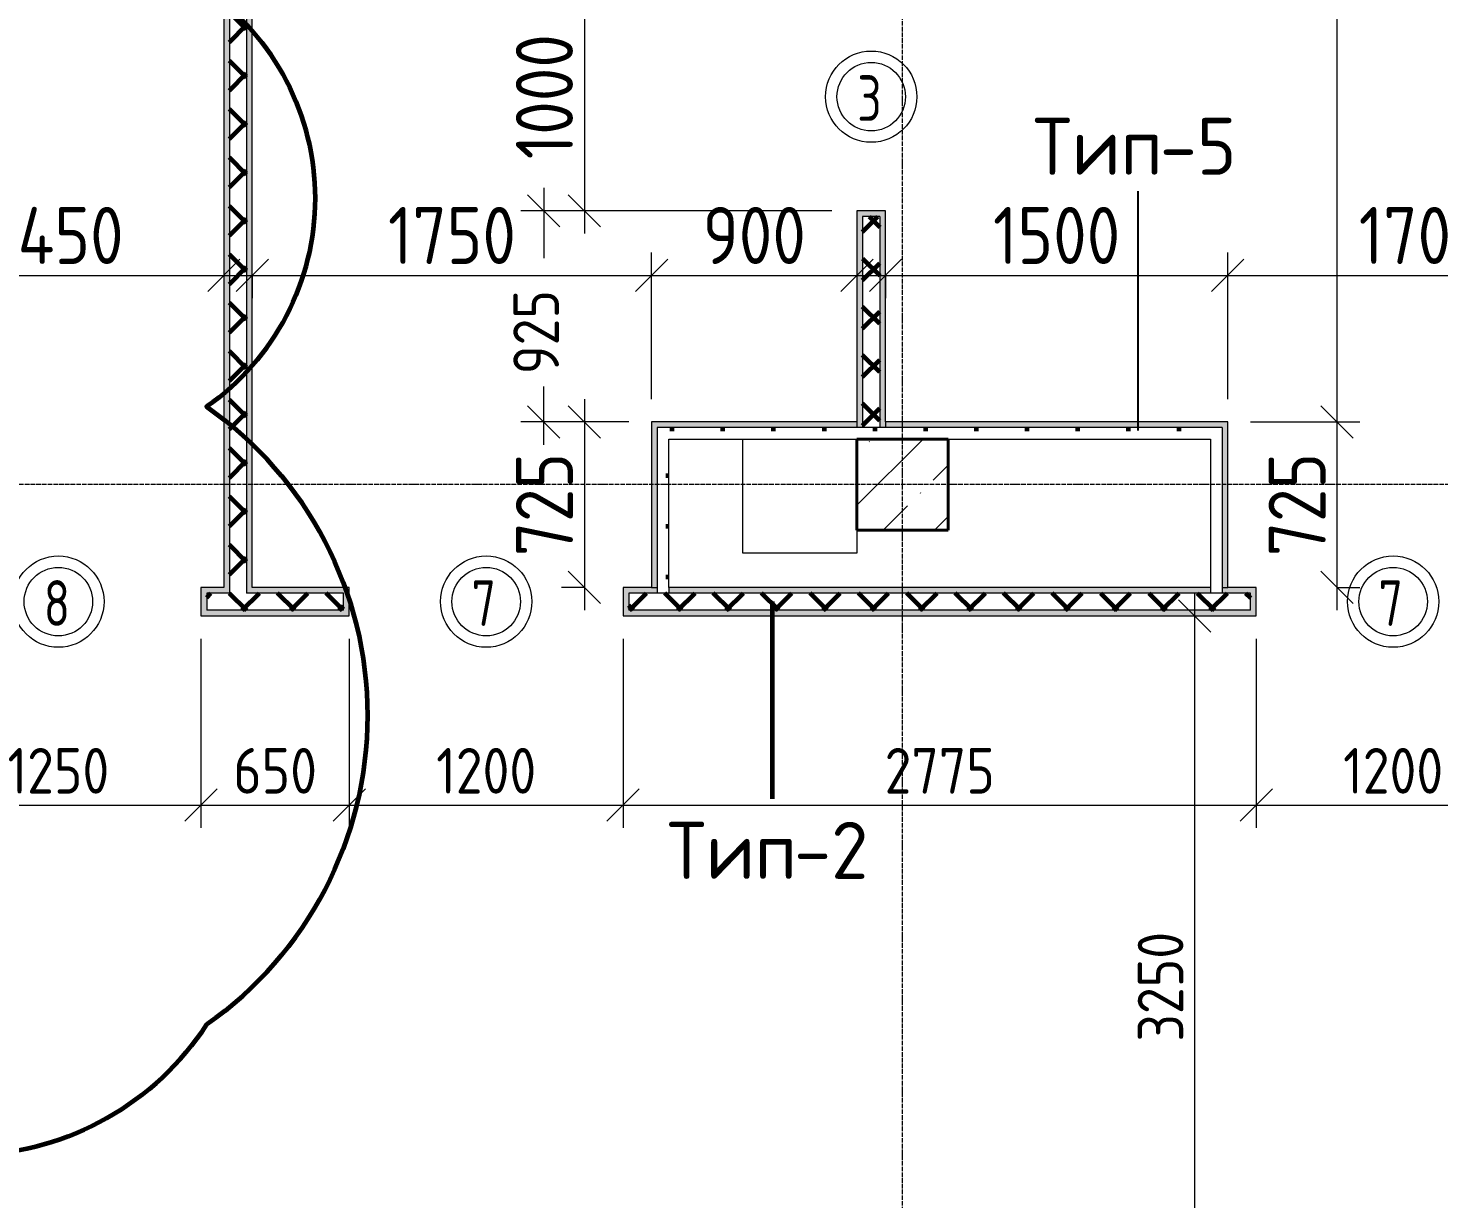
# Model space of a CAD drawing. Header units: millimetres. Extents: x -60946 to 138510, y -262288 to 24501.
# Drawn here: x 51777 to 57959, y -97673 to -92544 of the extents above; entities that cross this region are included whole.
import ezdxf

# ---------------------------------------------------------------- set-up
doc = ezdxf.new("R2010")
doc.units = ezdxf.units.MM
doc.linetypes.add('ADSK_Линия сетки', pattern=[25, 20, -2.5, 0, -2.5])
for name, color, linetype, lineweight in [('2)Тип-2', 3, 'Continuous', 60), ('2)Тип-3', 7, 'Continuous', 60), ('2)Тип-5', 1, 'Continuous', 60), ('Марки дверей', 7, 'Continuous', 20), ('Несущие колонны', 7, 'Continuous', 18), ('Оси', 7, 'Continuous', 9), ('Перекрытие', 7, 'Continuous', 18), ('Размеры', 7, 'Continuous', 9), ('Стены внутренние', 7, 'Continuous', 18), ('Стены штриховка', 7, 'Continuous', 9)]:
    doc.layers.add(name, color=color, linetype=linetype, lineweight=lineweight)
doc.styles.add('GOST Common_2', font='', dxfattribs={"width": 0.9, "height": 250})
doc.styles.add('GOST Common_3', font='', dxfattribs={"width": 0.9, "height": 200})
doc.styles.add('GOST Common_4', font='', dxfattribs={"height": 250})
doc.styles.add('GOST Common_B', font='', dxfattribs={"width": 0.8, "height": 200})
doc.styles.get('GOST Common_2').set_extended_font_data('GOST Common')
doc.styles.get('GOST Common_3').set_extended_font_data('GOST Common')
doc.styles.get('GOST Common_4').set_extended_font_data('GOST Common')
doc.styles.get('GOST Common_B').set_extended_font_data('GOST Common', bold=True)
doc.dimstyles.new('ADSK_Основной_2_0', dxfattribs={"dimscale": 304.8, "dimtxt": 201.142999, "dimasz": 0.463911, "dimexe": 0.328084, "dimexo": 0.328084, "dimgap": 0.164042, "dimtad": 1, "dimdec": 3, "dimrnd": 0.001, "dimdsep": 46, "dimtxsty": 'GOST Common_3', "dimblk1": 'OBLIQUE', "dimblk2": 'OBLIQUE', "dimsah": 1, "dimcen": 0.09, "dimdle": 0.328084, "dimazin": 2, "dimtfac": 1, "dimtdec": 4, "dimtix": 1, "dimtmove": 0, "dimatfit": 3, "dimfxl": 1, "dimtvp": 1, "dimtolj": 1, "dimtzin": 0, "dimlwd": 20, "dimlwe": 20, "dimarcsym": 2})
doc.dimstyles.new('ADSK_Основной_2_0_2', dxfattribs={"dimscale": 304.8, "dimtxt": 201.142999, "dimasz": 0.463911, "dimexe": 0.328084, "dimexo": 0.328084, "dimgap": 0.164042, "dimtad": 1, "dimdec": 3, "dimrnd": 0.001, "dimdsep": 46, "dimtxsty": 'GOST Common_3', "dimblk1": 'OBLIQUE', "dimblk2": 'OBLIQUE', "dimsah": 1, "dimcen": 0.09, "dimdle": 0.328084, "dimazin": 2, "dimtfac": 1, "dimtdec": 4, "dimtix": 1, "dimtmove": 0, "dimatfit": 3, "dimfxl": 1, "dimtvp": 1, "dimtolj": 1, "dimtzin": 0, "dimlwd": 20, "dimlwe": 20, "dimarcsym": 2})
doc.dimstyles.new('ADSK_Основной_2_0_3', dxfattribs={"dimscale": 304.8, "dimtxt": 201.142999, "dimasz": 0.463911, "dimexe": 0.328084, "dimexo": 0.328084, "dimgap": 0.164042, "dimtad": 1, "dimdec": 3, "dimrnd": 0.001, "dimdsep": 46, "dimtxsty": 'GOST Common_2', "dimblk1": 'OBLIQUE', "dimblk2": 'OBLIQUE', "dimsah": 1, "dimcen": 0.09, "dimdle": 0.328084, "dimazin": 2, "dimtfac": 1, "dimtdec": 4, "dimtix": 1, "dimtmove": 0, "dimatfit": 3, "dimfxl": 1, "dimtvp": 1, "dimtolj": 1, "dimtzin": 0, "dimlwd": 20, "dimlwe": 20, "dimarcsym": 2})
pattern_1 = [(45, (9.36, -97949.04), (-106.066, 106.066), []), (135, (9.36, -97949.04), (-106.066, -106.066), [])]
pattern_2 = [(0, (9.36, -97949.04), (111.125, 111.125), [55.562, -166.687]), (90, (37.14, -97976.82), (-111.125, 111.125), [55.562, -166.687])]

# ---------------------------------------------------------------- blocks, each defined once
blk = doc.blocks.new('ADSK_КолоннаЖБ_Прямоугольная - 400x400 мм-1807143-Кладочный план 2-го этаж')
at = {"layer": 'Несущие колонны', "lineweight": 40}
for p, q in [((-200, 200), (200, 200)), ((-200, -200), (-200, 200)), ((200, 200), (200, -200)), ((200, -200), (-200, -200))]:
    blk.add_line(p, q, dxfattribs=at)
blk = doc.blocks.new('_Oblique')
at = {"color": 0, "linetype": 'ByBlock', "lineweight": -2}
blk.add_line((-0.5, -0.5), (0.5, 0.5), dxfattribs=at)
blk = doc.blocks.new('*D4701')
at = {"layer": 'Defpoints', "color": 0, "transparency": 16777216}
for p in [(56789.9, -95119.1), (56889.9, -95119.1), (56484.4, -98369.1)]:
    blk.add_point(p, dxfattribs=at)
at = {"layer": 'Размеры', "color": 0, "lineweight": 20, "transparency": 16777216}
for p, q in [((56889.9, -98469.1), (56889.9, -95019.1)), ((56889.9, -95119.1), (56989.9, -95119.1)), ((56584.4, -98369.1), (56989.9, -98369.1))]:
    blk.add_line(p, q, dxfattribs=at)
at = {"layer": 'Размеры', "color": 0, "lineweight": 20, "transparency": 16777216, "xscale": 141.4, "yscale": 141.4, "zscale": 141.4}
for p, rotation in [((56889.9, -95119.1), 90), ((56889.9, -98369.1), 270)]:
    blk.add_blockref('_Oblique', p, dxfattribs=dict(at, rotation=rotation))
at = {"layer": 'Размеры', "color": 0, "lineweight": 9, "transparency": 16777216, "insert": (56739.9, -96744.1), "char_height": 200, "width": 605.475, "attachment_point": 5, "rotation": 90, "style": 'GOST Common_3'}
blk.add_mtext('\\A1;3250', dxfattribs=at)
blk = doc.blocks.new('*D4932')
at = {"layer": 'Defpoints', "color": 0, "transparency": 16777216}
for p in [(51284.4, -95119.1), (52534.4, -95119.1), (52534.4, -95947.8)]:
    blk.add_point(p, dxfattribs=at)
at = {"layer": 'Размеры', "color": 0, "lineweight": 20, "transparency": 16777216}
for p, q in [((51284.4, -95219.1), (51284.4, -96047.8)), ((52534.4, -95219.1), (52534.4, -96047.8)), ((51184.4, -95947.8), (52634.4, -95947.8))]:
    blk.add_line(p, q, dxfattribs=at)
at = {"layer": 'Размеры', "color": 0, "lineweight": 20, "transparency": 16777216, "xscale": 141.4, "yscale": 141.4, "zscale": 141.4, "rotation": 180}
blk.add_blockref('_Oblique', (51284.4, -95947.8), dxfattribs=at)
at = {"layer": 'Размеры', "color": 0, "lineweight": 20, "transparency": 16777216, "xscale": 141.4, "yscale": 141.4, "zscale": 141.4}
blk.add_blockref('_Oblique', (52534.4, -95947.8), dxfattribs=at)
at = {"layer": 'Размеры', "color": 0, "lineweight": 9, "transparency": 16777216, "insert": (51909.4, -95797.8), "char_height": 200, "width": 560.473, "attachment_point": 5, "style": 'GOST Common_3'}
blk.add_mtext('\\A1;1250', dxfattribs=at)
blk = doc.blocks.new('*D4933')
at = {"layer": 'Defpoints', "color": 0, "transparency": 16777216}
for p in [(52534.4, -95119.1), (53184.4, -95119.1), (53184.4, -95947.8)]:
    blk.add_point(p, dxfattribs=at)
at = {"layer": 'Размеры', "color": 0, "lineweight": 20, "transparency": 16777216}
for p, q in [((52534.4, -95219.1), (52534.4, -96047.8)), ((53184.4, -95219.1), (53184.4, -96047.8)), ((52434.4, -95947.8), (53284.4, -95947.8))]:
    blk.add_line(p, q, dxfattribs=at)
at = {"layer": 'Размеры', "color": 0, "lineweight": 20, "transparency": 16777216, "xscale": 141.4, "yscale": 141.4, "zscale": 141.4, "rotation": 180}
blk.add_blockref('_Oblique', (52534.4, -95947.8), dxfattribs=at)
at = {"layer": 'Размеры', "color": 0, "lineweight": 20, "transparency": 16777216, "xscale": 141.4, "yscale": 141.4, "zscale": 141.4}
blk.add_blockref('_Oblique', (53184.4, -95947.8), dxfattribs=at)
at = {"layer": 'Размеры', "color": 0, "lineweight": 9, "transparency": 16777216, "insert": (52859.4, -95797.8), "char_height": 200, "width": 454.106, "attachment_point": 5, "style": 'GOST Common_3'}
blk.add_mtext('\\A1;650', dxfattribs=at)
blk = doc.blocks.new('*D4934')
at = {"layer": 'Defpoints', "color": 0, "transparency": 16777216}
for p in [(53184.4, -95119.1), (54384.4, -95119.1), (54384.4, -95947.8)]:
    blk.add_point(p, dxfattribs=at)
at = {"layer": 'Размеры', "color": 0, "lineweight": 20, "transparency": 16777216}
for p, q in [((53184.4, -95219.1), (53184.4, -96047.8)), ((54384.4, -95219.1), (54384.4, -96047.8)), ((53084.4, -95947.8), (54484.4, -95947.8))]:
    blk.add_line(p, q, dxfattribs=at)
at = {"layer": 'Размеры', "color": 0, "lineweight": 20, "transparency": 16777216, "xscale": 141.4, "yscale": 141.4, "zscale": 141.4, "rotation": 180}
blk.add_blockref('_Oblique', (53184.4, -95947.8), dxfattribs=at)
at = {"layer": 'Размеры', "color": 0, "lineweight": 20, "transparency": 16777216, "xscale": 141.4, "yscale": 141.4, "zscale": 141.4}
blk.add_blockref('_Oblique', (54384.4, -95947.8), dxfattribs=at)
at = {"layer": 'Размеры', "color": 0, "lineweight": 9, "transparency": 16777216, "insert": (53784.4, -95797.8), "char_height": 200, "width": 560.473, "attachment_point": 5, "style": 'GOST Common_3'}
blk.add_mtext('\\A1;1200', dxfattribs=at)
blk = doc.blocks.new('*D4935')
at = {"layer": 'Defpoints', "color": 0, "transparency": 16777216}
for p in [(54384.4, -95119.1), (57159.4, -95119.1), (57159.4, -95947.8)]:
    blk.add_point(p, dxfattribs=at)
at = {"layer": 'Размеры', "color": 0, "lineweight": 20, "transparency": 16777216}
for p, q in [((54384.4, -95219.1), (54384.4, -96047.8)), ((57159.4, -95219.1), (57159.4, -96047.8)), ((54284.4, -95947.8), (57259.4, -95947.8))]:
    blk.add_line(p, q, dxfattribs=at)
at = {"layer": 'Размеры', "color": 0, "lineweight": 20, "transparency": 16777216, "xscale": 141.4, "yscale": 141.4, "zscale": 141.4, "rotation": 180}
blk.add_blockref('_Oblique', (54384.4, -95947.8), dxfattribs=at)
at = {"layer": 'Размеры', "color": 0, "lineweight": 20, "transparency": 16777216, "xscale": 141.4, "yscale": 141.4, "zscale": 141.4}
blk.add_blockref('_Oblique', (57159.4, -95947.8), dxfattribs=at)
at = {"layer": 'Размеры', "color": 0, "lineweight": 9, "transparency": 16777216, "insert": (55771.9, -95797.8), "char_height": 200, "width": 605.475, "attachment_point": 5, "style": 'GOST Common_3'}
blk.add_mtext('\\A1;2775', dxfattribs=at)
blk = doc.blocks.new('*D4936')
at = {"layer": 'Defpoints', "color": 0, "transparency": 16777216}
for p in [(57159.4, -95119.1), (58359.4, -95119.1), (58359.4, -95947.8)]:
    blk.add_point(p, dxfattribs=at)
at = {"layer": 'Размеры', "color": 0, "lineweight": 20, "transparency": 16777216}
for p, q in [((57159.4, -95219.1), (57159.4, -96047.8)), ((58359.4, -95219.1), (58359.4, -96047.8)), ((57059.4, -95947.8), (58459.4, -95947.8))]:
    blk.add_line(p, q, dxfattribs=at)
at = {"layer": 'Размеры', "color": 0, "lineweight": 20, "transparency": 16777216, "xscale": 141.4, "yscale": 141.4, "zscale": 141.4, "rotation": 180}
blk.add_blockref('_Oblique', (57159.4, -95947.8), dxfattribs=at)
at = {"layer": 'Размеры', "color": 0, "lineweight": 20, "transparency": 16777216, "xscale": 141.4, "yscale": 141.4, "zscale": 141.4}
blk.add_blockref('_Oblique', (58359.4, -95947.8), dxfattribs=at)
at = {"layer": 'Размеры', "color": 0, "lineweight": 9, "transparency": 16777216, "insert": (57759.4, -95797.8), "char_height": 200, "width": 560.473, "attachment_point": 5, "style": 'GOST Common_3'}
blk.add_mtext('\\A1;1200', dxfattribs=at)
blk = doc.blocks.new('*D5029')
at = {"layer": 'Defpoints', "color": 0, "transparency": 16777216}
for p in [(52634.4, -93527.2), (52634.4, -93627.2), (51184.4, -94269.1)]:
    blk.add_point(p, dxfattribs=at)
at = {"layer": 'Размеры', "color": 0, "lineweight": 20, "transparency": 16777216}
for p, q in [((51184.4, -94169.1), (51184.4, -93527.2)), ((51084.4, -93627.2), (52734.4, -93627.2)), ((52634.4, -93627.2), (52634.4, -93727.2))]:
    blk.add_line(p, q, dxfattribs=at)
at = {"layer": 'Размеры', "color": 0, "lineweight": 20, "transparency": 16777216, "xscale": 141.4, "yscale": 141.4, "zscale": 141.4, "rotation": 180}
blk.add_blockref('_Oblique', (51184.4, -93627.2), dxfattribs=at)
at = {"layer": 'Размеры', "color": 0, "lineweight": 20, "transparency": 16777216, "xscale": 141.4, "yscale": 141.4, "zscale": 141.4}
blk.add_blockref('_Oblique', (52634.4, -93627.2), dxfattribs=at)
at = {"layer": 'Размеры', "color": 0, "lineweight": 9, "transparency": 16777216, "insert": (51909.4, -93452.2), "char_height": 250, "width": 580.928, "attachment_point": 5, "style": 'GOST Common_2'}
blk.add_mtext('\\A1;1450', dxfattribs=at)
blk = doc.blocks.new('*D5033')
at = {"layer": 'Defpoints', "color": 0, "transparency": 16777216}
for p in [(55399.4, -92344.1), (54214.6, -93344.1), (55399.4, -93344.1)]:
    blk.add_point(p, dxfattribs=at)
at = {"layer": 'Размеры', "color": 0, "lineweight": 20, "transparency": 16777216}
for p, q in [((54214.6, -92244.1), (54214.6, -93444.1)), ((55299.4, -92344.1), (54114.6, -92344.1)), ((55299.4, -93344.1), (54114.6, -93344.1))]:
    blk.add_line(p, q, dxfattribs=at)
at = {"layer": 'Размеры', "color": 0, "lineweight": 20, "transparency": 16777216, "xscale": 141.4, "yscale": 141.4, "zscale": 141.4}
for p, rotation in [((54214.6, -92344.1), 90), ((54214.6, -93344.1), 270)]:
    blk.add_blockref('_Oblique', p, dxfattribs=dict(at, rotation=rotation))
at = {"layer": 'Размеры', "color": 0, "lineweight": 9, "transparency": 16777216, "insert": (54039.6, -92844.1), "char_height": 250, "width": 560.473, "attachment_point": 5, "rotation": 90, "style": 'GOST Common_2'}
blk.add_mtext('\\A1;1000', dxfattribs=at)
blk = doc.blocks.new('*D5034')
at = {"layer": 'Defpoints', "color": 0, "transparency": 16777216}
for p in [(55399.4, -93344.1), (54036.6, -94269.1), (54509.4, -94269.1)]:
    blk.add_point(p, dxfattribs=at)
at = {"layer": 'Размеры', "color": 0, "lineweight": 20, "transparency": 16777216}
for p, q in [((54036.6, -93244.1), (54036.6, -93551.7)), ((55299.4, -93344.1), (53936.6, -93344.1)), ((54036.6, -94369.1), (54036.6, -94114.5)), ((54409.4, -94269.1), (53936.6, -94269.1))]:
    blk.add_line(p, q, dxfattribs=at)
at = {"layer": 'Размеры', "color": 0, "lineweight": 20, "transparency": 16777216, "xscale": 141.4, "yscale": 141.4, "zscale": 141.4}
for p, rotation in [((54036.6, -93344.1), 90), ((54036.6, -94269.1), 270)]:
    blk.add_blockref('_Oblique', p, dxfattribs=dict(at, rotation=rotation))
at = {"layer": 'Размеры', "color": 0, "lineweight": 9, "transparency": 16777216, "insert": (53903.2, -94060.2), "char_height": 200, "width": 454.106, "attachment_point": 1, "rotation": 90, "line_spacing_factor": 1.022761, "style": 'GOST Common_3'}
blk.add_mtext('\\A1;925', dxfattribs=at)
blk = doc.blocks.new('*D5035')
at = {"layer": 'Defpoints', "color": 0, "transparency": 16777216}
for p in [(54509.4, -94269.1), (54214.6, -94994.1), (54314.6, -94994.1)]:
    blk.add_point(p, dxfattribs=at)
at = {"layer": 'Размеры', "color": 0, "lineweight": 20, "transparency": 16777216}
for p, q in [((54214.6, -94169.1), (54214.6, -95094.1)), ((54409.4, -94269.1), (54114.6, -94269.1)), ((54214.6, -94994.1), (54114.6, -94994.1))]:
    blk.add_line(p, q, dxfattribs=at)
at = {"layer": 'Размеры', "color": 0, "lineweight": 20, "transparency": 16777216, "xscale": 141.4, "yscale": 141.4, "zscale": 141.4}
for p, rotation in [((54214.6, -94269.1), 90), ((54214.6, -94994.1), 270)]:
    blk.add_blockref('_Oblique', p, dxfattribs=dict(at, rotation=rotation))
at = {"layer": 'Размеры', "color": 0, "lineweight": 9, "transparency": 16777216, "insert": (54039.6, -94631.6), "char_height": 250, "width": 454.106, "attachment_point": 5, "rotation": 90, "style": 'GOST Common_2'}
blk.add_mtext('\\A1;725', dxfattribs=at)
blk = doc.blocks.new('*D5036')
at = {"layer": 'Defpoints', "color": 0, "transparency": 16777216}
for p in [(52759.4, -93527.2), (54509.4, -93627.2), (54509.4, -94269.1)]:
    blk.add_point(p, dxfattribs=at)
at = {"layer": 'Размеры', "color": 0, "lineweight": 20, "transparency": 16777216}
for p, q in [((54509.4, -94169.1), (54509.4, -93527.2)), ((52659.4, -93627.2), (54609.4, -93627.2)), ((52759.4, -93627.2), (52759.4, -93727.2))]:
    blk.add_line(p, q, dxfattribs=at)
at = {"layer": 'Размеры', "color": 0, "lineweight": 20, "transparency": 16777216, "xscale": 141.4, "yscale": 141.4, "zscale": 141.4, "rotation": 180}
blk.add_blockref('_Oblique', (52759.4, -93627.2), dxfattribs=at)
at = {"layer": 'Размеры', "color": 0, "lineweight": 20, "transparency": 16777216, "xscale": 141.4, "yscale": 141.4, "zscale": 141.4}
blk.add_blockref('_Oblique', (54509.4, -93627.2), dxfattribs=at)
at = {"layer": 'Размеры', "color": 0, "lineweight": 9, "transparency": 16777216, "insert": (53634.4, -93452.2), "char_height": 250, "width": 560.473, "attachment_point": 5, "style": 'GOST Common_2'}
blk.add_mtext('\\A1;1750', dxfattribs=at)
blk = doc.blocks.new('*D5037')
at = {"layer": 'Defpoints', "color": 0, "transparency": 16777216}
for p in [(55409.4, -93527.2), (55409.4, -93627.2), (54509.4, -94269.1)]:
    blk.add_point(p, dxfattribs=at)
at = {"layer": 'Размеры', "color": 0, "lineweight": 20, "transparency": 16777216}
for p, q in [((54509.4, -94169.1), (54509.4, -93527.2)), ((54409.4, -93627.2), (55509.4, -93627.2)), ((55409.4, -93627.2), (55409.4, -93727.2))]:
    blk.add_line(p, q, dxfattribs=at)
at = {"layer": 'Размеры', "color": 0, "lineweight": 20, "transparency": 16777216, "xscale": 141.4, "yscale": 141.4, "zscale": 141.4, "rotation": 180}
blk.add_blockref('_Oblique', (54509.4, -93627.2), dxfattribs=at)
at = {"layer": 'Размеры', "color": 0, "lineweight": 20, "transparency": 16777216, "xscale": 141.4, "yscale": 141.4, "zscale": 141.4}
blk.add_blockref('_Oblique', (55409.4, -93627.2), dxfattribs=at)
at = {"layer": 'Размеры', "color": 0, "lineweight": 9, "transparency": 16777216, "insert": (54959.4, -93452.2), "char_height": 250, "width": 454.106, "attachment_point": 5, "style": 'GOST Common_2'}
blk.add_mtext('\\A1;900', dxfattribs=at)
blk = doc.blocks.new('*D5038')
at = {"layer": 'Defpoints', "color": 0, "transparency": 16777216}
for p in [(55534.4, -93527.2), (57034.4, -93627.2), (57034.4, -94269.1)]:
    blk.add_point(p, dxfattribs=at)
at = {"layer": 'Размеры', "color": 0, "lineweight": 20, "transparency": 16777216}
for p, q in [((57034.4, -94169.1), (57034.4, -93527.2)), ((55434.4, -93627.2), (57134.4, -93627.2)), ((55534.4, -93627.2), (55534.4, -93727.2))]:
    blk.add_line(p, q, dxfattribs=at)
at = {"layer": 'Размеры', "color": 0, "lineweight": 20, "transparency": 16777216, "xscale": 141.4, "yscale": 141.4, "zscale": 141.4, "rotation": 180}
blk.add_blockref('_Oblique', (55534.4, -93627.2), dxfattribs=at)
at = {"layer": 'Размеры', "color": 0, "lineweight": 20, "transparency": 16777216, "xscale": 141.4, "yscale": 141.4, "zscale": 141.4}
blk.add_blockref('_Oblique', (57034.4, -93627.2), dxfattribs=at)
at = {"layer": 'Размеры', "color": 0, "lineweight": 9, "transparency": 16777216, "insert": (56284.4, -93452.2), "char_height": 250, "width": 560.473, "attachment_point": 5, "style": 'GOST Common_2'}
blk.add_mtext('\\A1;1500', dxfattribs=at)
blk = doc.blocks.new('*D5039')
at = {"layer": 'Defpoints', "color": 0, "transparency": 16777216}
for p in [(58734.4, -93527.2), (58734.4, -93627.2), (57034.4, -94269.1)]:
    blk.add_point(p, dxfattribs=at)
at = {"layer": 'Размеры', "color": 0, "lineweight": 20, "transparency": 16777216}
for p, q in [((57034.4, -94169.1), (57034.4, -93527.2)), ((56934.4, -93627.2), (58834.4, -93627.2)), ((58734.4, -93627.2), (58734.4, -93727.2))]:
    blk.add_line(p, q, dxfattribs=at)
at = {"layer": 'Размеры', "color": 0, "lineweight": 20, "transparency": 16777216, "xscale": 141.4, "yscale": 141.4, "zscale": 141.4, "rotation": 180}
blk.add_blockref('_Oblique', (57034.4, -93627.2), dxfattribs=at)
at = {"layer": 'Размеры', "color": 0, "lineweight": 20, "transparency": 16777216, "xscale": 141.4, "yscale": 141.4, "zscale": 141.4}
blk.add_blockref('_Oblique', (58734.4, -93627.2), dxfattribs=at)
at = {"layer": 'Размеры', "color": 0, "lineweight": 9, "transparency": 16777216, "insert": (57884.4, -93452.2), "char_height": 250, "width": 560.473, "attachment_point": 5, "style": 'GOST Common_2'}
blk.add_mtext('\\A1;1700', dxfattribs=at)
blk = doc.blocks.new('*D5040')
at = {"layer": 'Defpoints', "color": 0, "transparency": 16777216}
for p in [(57034.4, -94269.1), (57513.4, -94269.1), (57413.5, -94994.1)]:
    blk.add_point(p, dxfattribs=at)
at = {"layer": 'Размеры', "color": 0, "lineweight": 20, "transparency": 16777216}
for p, q in [((57513.4, -95094.1), (57513.4, -94169.1)), ((57134.4, -94269.1), (57613.4, -94269.1)), ((57513.5, -94994.1), (57613.4, -94994.1))]:
    blk.add_line(p, q, dxfattribs=at)
at = {"layer": 'Размеры', "color": 0, "lineweight": 20, "transparency": 16777216, "xscale": 141.4, "yscale": 141.4, "zscale": 141.4}
for p, rotation in [((57513.4, -94269.1), 90), ((57513.4, -94994.1), 270)]:
    blk.add_blockref('_Oblique', p, dxfattribs=dict(at, rotation=rotation))
at = {"layer": 'Размеры', "color": 0, "lineweight": 9, "transparency": 16777216, "insert": (57338.4, -94631.6), "char_height": 250, "width": 454.106, "attachment_point": 5, "rotation": 90, "style": 'GOST Common_2'}
blk.add_mtext('\\A1;725', dxfattribs=at)
blk = doc.blocks.new('*D5041')
at = {"layer": 'Defpoints', "color": 0, "transparency": 16777216}
for p in [(57413.5, -88594.1), (57513.4, -88594.1), (57034.4, -94269.1)]:
    blk.add_point(p, dxfattribs=at)
at = {"layer": 'Размеры', "color": 0, "lineweight": 20, "transparency": 16777216}
for p, q in [((57513.4, -94369.1), (57513.4, -88494.1)), ((57513.5, -88594.1), (57613.4, -88594.1)), ((57134.4, -94269.1), (57613.4, -94269.1))]:
    blk.add_line(p, q, dxfattribs=at)
at = {"layer": 'Размеры', "color": 0, "lineweight": 20, "transparency": 16777216, "xscale": 141.4, "yscale": 141.4, "zscale": 141.4}
for p, rotation in [((57513.4, -88594.1), 90), ((57513.4, -94269.1), 270)]:
    blk.add_blockref('_Oblique', p, dxfattribs=dict(at, rotation=rotation))
at = {"layer": 'Размеры', "color": 0, "lineweight": 9, "transparency": 16777216, "insert": (57338.4, -91431.6), "char_height": 250, "width": 605.475, "attachment_point": 5, "rotation": 90, "style": 'GOST Common_2'}
blk.add_mtext('\\A1;5675', dxfattribs=at)
blk = doc.blocks.new('М_двери1 - Марка экземпляра 2-3719212-Кладочный план 2-го этаж')
at = {"layer": 'Марки дверей'}
for radius in [2, 1.5]:
    blk.add_circle((0, 0), radius, dxfattribs=at)

msp = doc.modelspace()

# ---------------------------------------------------------------- hatches: boundary and pattern name
at = {"layer": '2)Тип-2'}
for points in [[(52634.3615, -94994.0666), (52659.3615, -94994.0666), (52659.3615, -88594.0666), (52634.3615, -88594.0666), (52634.3615, -92883.136)], [(52734.3615, -94994.0666), (52759.3615, -94994.0666), (52759.3615, -88594.0666), (52734.3615, -88594.0666), (52734.3615, -92883.136)]]:
    msp.add_hatch(color=256, dxfattribs=at).paths.add_polyline_path(points)
h = msp.add_hatch(dxfattribs=at)
h.set_pattern_fill('FP_4', color=256, style=0, pattern_type=2)
h.set_pattern_definition(pattern_1)
h.paths.add_polyline_path([(52659.3615, -95019.0666), (52734.3615, -95019.0666), (52734.3615, -88594.0666), (52659.3615, -88594.0666), (52659.3615, -94994.0666)])
h = msp.add_hatch(color=256, dxfattribs=at)
h.paths.add_polyline_path([(55409.3615, -94294.0666), (55434.3615, -94294.0666), (55434.3615, -93369.0666), (55534.3615, -93369.0666), (55534.3615, -93344.0666), (55409.3615, -93344.0666), (55409.3615, -94269.0666)])
h.paths.add_polyline_path([(55409.3615, -92344.0666), (55534.3615, -92344.0666), (55534.3615, -92319.0666), (55434.3615, -92319.0666), (55434.3615, -88769.0666), (55509.3615, -88769.0666), (55509.3615, -88744.0666), (55409.3615, -88744.0666)])
h = msp.add_hatch(dxfattribs=at)
h.set_pattern_fill('FP_4', color=256, style=0, pattern_type=2)
h.set_pattern_definition(pattern_1)
h.paths.add_polyline_path([(55434.3615, -94294.0666), (55509.3615, -94294.0666), (55509.3615, -93369.0666), (55434.3615, -93369.0666), (55434.3615, -94269.0666)])
h.paths.add_polyline_path([(55509.3615, -92319.0666), (55509.3615, -88769.0666), (55434.3615, -88769.0666), (55434.3615, -92319.0666)])
h = msp.add_hatch(color=256, dxfattribs=at)
h.paths.add_polyline_path([(55509.3615, -94294.0666), (55534.3615, -94294.0666), (55534.3615, -93369.0666), (55509.3615, -93369.0666), (55509.3615, -94269.0666)])
h.paths.add_polyline_path([(55534.3615, -92319.0666), (55534.3615, -88744.0666), (55509.3615, -88744.0666), (55509.3615, -92319.0666)])
h = msp.add_hatch(color=256, dxfattribs=at)
h.paths.add_polyline_path([(57159.3615, -95119.0666), (57159.3615, -94994.0666), (57009.3615, -94994.0666), (57009.3615, -95019.0666), (57134.3615, -95019.0666), (57134.3615, -95119.0666)])
h.paths.add_polyline_path([(51259.3615, -95119.0666), (51284.3615, -95119.0666), (51284.3615, -94994.0666), (51159.3615, -94994.0666), (51159.3615, -95019.0666), (51259.3615, -95019.0666), (51259.3615, -95094.0666)])
h.paths.add_polyline_path([(54384.3615, -95119.0666), (54409.3615, -95119.0666), (54409.3615, -95019.0666), (54534.3615, -95019.0666), (54534.3615, -94994.0666), (54384.3615, -94994.0666)])
h.paths.add_polyline_path([(53184.3615, -95119.0666), (53184.3615, -94994.0666), (52734.3615, -94994.0666), (52734.3615, -95019.0666), (53159.3615, -95019.0666), (53159.3615, -95119.0666)])
h.paths.add_polyline_path([(60184.3615, -95119.0666), (60209.3615, -95119.0666), (60209.3615, -95019.0666), (60334.3615, -95019.0666), (60334.3615, -94994.0666), (60184.3615, -94994.0666)])
h.paths.add_polyline_path([(58384.3615, -95119.0666), (58384.3615, -95019.0666), (58759.3615, -95019.0666), (58759.3615, -94994.0666), (58359.3615, -94994.0666), (58359.3615, -95119.0666)])
h.paths.add_polyline_path([(52559.3615, -95119.0666), (52559.3615, -95019.0666), (52659.3615, -95019.0666), (52659.3615, -94994.0666), (52534.3615, -94994.0666), (52534.3615, -95119.0666)])
h.paths.add_polyline_path([(58984.3615, -95119.0666), (58984.3615, -94994.0666), (58834.3615, -94994.0666), (58834.3615, -95019.0666), (58959.3615, -95019.0666), (58959.3615, -95119.0666)])
h.paths.add_polyline_path([(60384.3615, -95019.0666), (61559.3615, -95019.0666), (61559.3615, -94994.0666), (60384.3615, -94994.0666)])
h.paths.add_polyline_path([(50535.4253, -95019.0666), (51109.3615, -95019.0666), (51109.3615, -94994.0666), (50069.3615, -94994.0666), (50069.3615, -95019.0666), (50169.3615, -95019.0666)])
h.paths.add_polyline_path([(56326.6505, -95019.0666), (56959.3615, -95019.0666), (56959.3615, -94994.0666), (54584.3615, -94994.0666), (54584.3615, -95019.0666), (54878.8442, -95019.0666)])
h = msp.add_hatch(dxfattribs=at)
h.set_pattern_fill('FP_4', color=256, style=0, pattern_type=2)
h.set_pattern_definition(pattern_1)
h.paths.add_polyline_path([(60209.3615, -95094.0666), (61559.3615, -95094.0666), (61559.3615, -95019.0666), (60209.3615, -95019.0666)])
h.paths.add_polyline_path([(57134.3615, -95094.0666), (57134.3615, -95019.0666), (54409.3615, -95019.0666), (54409.3615, -95094.0666), (56326.6505, -95094.0666)])
h.paths.add_polyline_path([(58959.3615, -95094.0666), (58959.3615, -95019.0666), (58384.3615, -95019.0666), (58384.3615, -95094.0666)])
h.paths.add_polyline_path([(53159.3615, -95094.0666), (53159.3615, -95019.0666), (52559.3615, -95019.0666), (52559.3615, -95094.0666)])
h.paths.add_polyline_path([(51259.3615, -95094.0666), (51259.3615, -95019.0666), (50144.3615, -95019.0666), (50144.3615, -95094.0666), (50535.4253, -95094.0666)])
h = msp.add_hatch(color=256, dxfattribs=at)
h.paths.add_polyline_path([(61559.3615, -95119.0666), (61559.3615, -95094.0666), (60209.3615, -95094.0666), (60209.3615, -95119.0666), (61393.9725, -95119.0666)])
h.paths.add_polyline_path([(51259.3615, -95119.0666), (51259.3615, -95094.0666), (50169.3615, -95094.0666), (50169.3615, -95119.0666), (50535.4253, -95119.0666)])
h.paths.add_polyline_path([(52559.3615, -95119.0666), (53159.3615, -95119.0666), (53159.3615, -95094.0666), (52559.3615, -95094.0666)])
h.paths.add_polyline_path([(54409.3615, -95119.0666), (57134.3615, -95119.0666), (57134.3615, -95094.0666), (54409.3615, -95094.0666)])
h.paths.add_polyline_path([(58959.3615, -95119.0666), (58959.3615, -95094.0666), (58384.3615, -95094.0666), (58384.3615, -95119.0666)])
at = {"layer": '2)Тип-5', "true_color": 0xd50000}
h = msp.add_hatch(color=12, dxfattribs=at)
h.paths.add_polyline_path([(55409.3615, -94294.0666), (55409.3615, -94269.0666), (54509.3615, -94269.0666), (54509.3615, -94294.0666), (54878.8442, -94294.0666)])
h.paths.add_polyline_path([(57034.3615, -94294.0666), (57034.3615, -94269.0666), (55534.3615, -94269.0666), (55534.3615, -94294.0666), (57009.3615, -94294.0666)])
for points in [[(54534.3615, -94994.0666), (54534.3615, -94294.0666), (54509.3615, -94294.0666), (54509.3615, -94994.0666)], [(57034.3615, -94994.0666), (57034.3615, -94294.0666), (57009.3615, -94294.0666), (57009.3615, -94994.0666)]]:
    msp.add_hatch(color=12, dxfattribs=at).paths.add_polyline_path(points)
h = msp.add_hatch(dxfattribs=at)
h.set_pattern_fill('FP_7', color=12, style=0, pattern_type=2)
h.set_pattern_definition(pattern_2)
h.paths.add_polyline_path([(56959.3615, -94344.0666), (57009.3615, -94344.0666), (57009.3615, -94294.0666), (54534.3615, -94294.0666), (54534.3615, -94344.0666), (56326.6505, -94344.0666)])
h = msp.add_hatch(dxfattribs=at)
h.set_pattern_fill('FP_7', color=12, style=0, pattern_type=2)
h.set_pattern_definition(pattern_2)
h.paths.add_polyline_path([(54584.3615, -95019.0666), (54584.3615, -94344.0666), (54534.3615, -94344.0666), (54534.3615, -95019.0666)])
h = msp.add_hatch(dxfattribs=at)
h.set_pattern_fill('FP_7', color=12, style=0, pattern_type=2)
h.set_pattern_definition(pattern_2)
h.paths.add_polyline_path([(57009.3615, -95019.0666), (57009.3615, -94344.0666), (56959.3615, -94344.0666), (56959.3615, -95019.0666)])
at = {"layer": 'Несущие колонны', "lineweight": 9}
h = msp.add_hatch(dxfattribs=at)
h.set_pattern_fill('FP_1', color=256, style=0, pattern_type=2)
h.set_pattern_definition([(45, (9.36, -97949.04), (-224.5064, 224.5064), []), (45, (233.87, -97949.04), (-224.5064, 224.5064), [396.875, -79.375, 3.353, -76.022])])
h.paths.add_polyline_path([(55409.3615, -94744.0666), (55809.3615, -94744.0666), (55809.3615, -94344.0666), (55409.3615, -94344.0666)])

# ---------------------------------------------------------------- linework, layer by layer
at = {"layer": '2)Тип-2'}
msp.add_line((55038.1685, -95056.5666), (55038.1685, -95920.9255), dxfattribs=at)
at = {"layer": '2)Тип-3', "color": 5}
msp.add_lwpolyline([(45900.1465, -96979.6528, -0.52056705), (45900.1465, -94444.5667, -0.52056705), (45900.1465, -92879.4817, -0.52056705), (45900.1465, -91418.9976, -0.52056705), (47419.7204, -90968.654, -0.52056705), (50091.1438, -90968.654, -0.52056705), (52465.7285, -90968.654, -0.52056705), (52559.119, -92376.4624, -0.52056705), (52559.119, -94202.0985, -0.52056705), (52559.119, -96909.5198, -0.52056705), (50493.2885, -96979.6528, -0.52056705), (47987.3318, -96979.6528, -0.52056705)], format="xyb", close=True, dxfattribs=at)
at = {"layer": '2)Тип-5', "lineweight": 25}
msp.add_line((56641.1856, -94306.5666), (56641.1856, -93258.782), dxfattribs=at)
at = {"layer": 'Несущие колонны', "lineweight": 9}
for p, q in [((55809.3615, -94344.0666), (55409.3615, -94344.0666)), ((55409.3615, -94344.0666), (55409.3615, -94744.0666)), ((55809.3615, -94744.0666), (55809.3615, -94344.0666)), ((55409.3615, -94744.0666), (55809.3615, -94744.0666))]:
    msp.add_line(p, q, dxfattribs=at)
at = {"layer": 'Оси', "linetype": 'ADSK_Линия сетки', "lineweight": 5}
for p, q in [((55609.3615, -108922.9178), (55609.3615, -87921.5904)), ((62525.08, -94544.0666), (-25230.7352, -94544.0666))]:
    msp.add_line(p, q, dxfattribs=at)
at = {"layer": 'Перекрытие'}
for p, q in [((54909.3615, -94844.0666), (54909.3615, -94344.0666)), ((55409.3615, -94744.0666), (55409.3615, -94844.0666)), ((55409.3615, -94844.0666), (54909.3615, -94844.0666))]:
    msp.add_line(p, q, dxfattribs=at)
at = {"layer": 'Стены внутренние', "lineweight": 5}
for p, q in [((52634.3615, -88594.0666), (52634.3615, -94994.0666)), ((52759.3615, -94994.0666), (52759.3615, -88594.0666)), ((55534.3615, -93344.0666), (55409.3615, -93344.0666)), ((55409.3615, -93344.0666), (55409.3615, -94269.0666)), ((55534.3615, -94269.0666), (55534.3615, -93344.0666)), ((55409.3615, -94269.0666), (54509.3615, -94269.0666)), ((54509.3615, -94269.0666), (54509.3615, -94994.0666)), ((57034.3615, -94269.0666), (55534.3615, -94269.0666)), ((57034.3615, -94994.0666), (57034.3615, -94269.0666)), ((54584.3615, -94344.0666), (56959.3615, -94344.0666)), ((54584.3615, -94994.0666), (54584.3615, -94344.0666)), ((56959.3615, -94344.0666), (56959.3615, -94994.0666)), ((52634.3615, -94994.0666), (52534.3615, -94994.0666)), ((52534.3615, -94994.0666), (52534.3615, -95119.0666)), ((53184.3615, -94994.0666), (52759.3615, -94994.0666)), ((53184.3615, -95119.0666), (53184.3615, -94994.0666)), ((54509.3615, -94994.0666), (54384.3615, -94994.0666)), ((54384.3615, -94994.0666), (54384.3615, -95119.0666)), ((56959.3615, -94994.0666), (54584.3615, -94994.0666)), ((57159.3615, -94994.0666), (57034.3615, -94994.0666)), ((57159.3615, -95119.0666), (57159.3615, -94994.0666)), ((52534.3615, -95119.0666), (53184.3615, -95119.0666)), ((54384.3615, -95119.0666), (57159.3615, -95119.0666))]:
    msp.add_line(p, q, dxfattribs=at)
at = {"layer": 'Стены штриховка', "lineweight": 9}
for p, q in [((52659.3615, -88594.0666), (52659.3615, -95019.0666)), ((52734.3615, -88594.0666), (52734.3615, -95019.0666)), ((55434.3615, -93369.0666), (55434.3615, -94294.0666)), ((55509.3615, -93369.0666), (55434.3615, -93369.0666)), ((55509.3615, -93369.0666), (55509.3615, -94294.0666)), ((55409.3615, -94269.0666), (55409.3615, -94294.0666)), ((55534.3615, -94269.0666), (55534.3615, -94294.0666)), ((57009.3615, -94294.0666), (54534.3615, -94294.0666)), ((54534.3615, -94294.0666), (54534.3615, -95019.0666)), ((57009.3615, -94294.0666), (57009.3615, -95019.0666)), ((52659.3615, -95019.0666), (52559.3615, -95019.0666)), ((52559.3615, -95019.0666), (52559.3615, -95094.0666)), ((53159.3615, -95019.0666), (52734.3615, -95019.0666)), ((53159.3615, -95094.0666), (53159.3615, -95019.0666)), ((57134.3615, -95019.0666), (54409.3615, -95019.0666)), ((54409.3615, -95019.0666), (54409.3615, -95094.0666)), ((54509.3615, -94994.0666), (54534.3615, -94994.0666)), ((54584.3615, -94994.0666), (54584.3615, -95019.0666)), ((56959.3615, -94994.0666), (56959.3615, -95019.0666)), ((57009.3615, -94994.0666), (57034.3615, -94994.0666)), ((57134.3615, -95094.0666), (57134.3615, -95019.0666)), ((53159.3615, -95094.0666), (52559.3615, -95094.0666)), ((57134.3615, -95094.0666), (54409.3615, -95094.0666))]:
    msp.add_line(p, q, dxfattribs=at)

# ---------------------------------------------------------------- block references
at = {"layer": 'Марки дверей', "xscale": 99.99999999999993, "yscale": 99.99999999999993, "zscale": 99.99999999999993}
for p in [(55471.8615, -92844.0666), (51909.3615, -95056.5666), (53784.3615, -95056.5666), (57759.3615, -95056.5666)]:
    msp.add_blockref('М_двери1 - Марка экземпляра 2-3719212-Кладочный план 2-го этаж', p, dxfattribs=at)
at = {"layer": 'Несущие колонны', "lineweight": 40, "rotation": 89.9999999999999}
msp.add_blockref('ADSK_КолоннаЖБ_Прямоугольная - 400x400 мм-1807143-Кладочный план 2-го этаж', (55609.3615, -94544.0666), dxfattribs=at)

# ---------------------------------------------------------------- texts
at = {"layer": '2)Тип-2', "color": 116, "lineweight": 9, "true_color": 0x008040, "char_height": 250, "attachment_point": 1, "style": 'GOST Common_4'}
for s, insert, width in [('Тип', (54578.1685, -96021.4984), 673.4175), ('-2', (55133.7935, -96021.4984), 432.91125)]:
    msp.add_mtext(s, dxfattribs=dict(at, insert=insert, width=width))
at = {"layer": '2)Тип-5', "color": 116, "lineweight": 9, "true_color": 0x008040, "char_height": 250, "attachment_point": 1, "style": 'GOST Common_4'}
for s, insert, width in [('Тип', (56181.1856, -92936.3549), 673.4175), ('-5', (56736.8106, -92936.3549), 432.91125)]:
    msp.add_mtext(s, dxfattribs=dict(at, insert=insert, width=width))
at = {"layer": 'Марки дверей', "lineweight": 5, "char_height": 200, "attachment_point": 1, "style": 'GOST Common_B'}
for s, insert, width in [('\\fGOST Common|b1|i0|c204|p34|;\\W.8;3', (55410.6041, -92750.4076), 141.097), ('\\fGOST Common|b1|i0|c204|p34|;\\W.8;8', (51845.3041, -94962.9076), 147.5105), ('\\fGOST Common|b1|i0|c204|p34|;\\W.8;7', (53720.3041, -94962.9076), 147.5105), ('\\fGOST Common|b1|i0|c204|p34|;\\W.8;7', (57695.3041, -94962.9076), 147.5105)]:
    msp.add_mtext(s, dxfattribs=dict(at, insert=insert, width=width))

# ---------------------------------------------------------------- dimensions: what is measured, and where the dimension line sits
at = {"layer": 'Размеры', "lineweight": 9}
for base, p1, p2, dimstyle, override, picture, middle in [((57513.4487, -88594.0666), (57034.3615, -94269.0666), (57413.4638, -88594.0666), 'ADSK_Основной_2_0_3', {"dimpost": '<>', "dimfxl": 5687.648329}, '*D5041', (57338.4487, -91431.5666)), ((54214.593, -93344.0666), (55399.3615, -92344.0666), (55399.3615, -93344.0666), 'ADSK_Основной_2_0_3', {"dimpost": '<>', "dimfxl": 1000}, '*D5033', (54039.593, -92844.0666)), ((54214.593, -94994.0666), (54509.3615, -94269.0666), (54314.5779, -94994.0666), 'ADSK_Основной_2_0_3', {"dimpost": '<>', "dimfxl": 750.71009}, '*D5035', (54039.593, -94631.5666)), ((57513.4487, -94269.0666), (57413.4638, -94994.0666), (57034.3615, -94269.0666), 'ADSK_Основной_2_0_3', {"dimpost": '<>', "dimfxl": 818.134166}, '*D5040', (57338.4487, -94631.5666)), ((56889.9256, -95119.0666), (56484.3615, -98369.0666), (56789.9407, -95119.0666), 'ADSK_Основной_2_0_2', {"dimpost": '<>', "dimfxl": 3264.334332}, '*D4701', (56739.9256, -96744.0666))]:
    dim = msp.add_linear_dim(base=base, p1=p1, p2=p2, angle=90, dimstyle=dimstyle, override=override, dxfattribs=at)
    dim.commit()
    dim.dimension.update_dxf_attribs({"geometry": picture, "text_midpoint": middle})
for base, p1, p2, dimstyle, override, picture, middle in [((52634.3615, -93627.155), (51184.3615, -94269.0666), (52634.3615, -93527.1701), 'ADSK_Основной_2_0_3', {"dimpost": '<>', "dimfxl": 1628.775733}, '*D5029', (51909.3615, -93452.155)), ((54509.3615, -93627.155), (52759.3615, -93527.1701), (54509.3615, -94269.0666), 'ADSK_Основной_2_0_3', {"dimpost": '<>', "dimfxl": 1900.765738}, '*D5036', (53634.3615, -93452.155)), ((55409.3615, -93627.155), (54509.3615, -94269.0666), (55409.3615, -93527.1701), 'ADSK_Основной_2_0_3', {"dimpost": '<>', "dimfxl": 1166.366319}, '*D5037', (54959.3615, -93452.155)), ((57034.3615, -93627.155), (55534.3615, -93527.1701), (57034.3615, -94269.0666), 'ADSK_Основной_2_0_3', {"dimpost": '<>', "dimfxl": 1673.442676}, '*D5038', (56284.3615, -93452.155)), ((58734.3615, -93627.155), (57034.3615, -94269.0666), (58734.3615, -93527.1701), 'ADSK_Основной_2_0_3', {"dimpost": '<>', "dimfxl": 1854.834329}, '*D5039', (57884.3615, -93452.155)), ((52534.3615, -95947.7511), (51284.3615, -95119.0666), (52534.3615, -95119.0666), 'ADSK_Основной_2_0_2', {"dimpost": '<>', "dimfxl": 1250}, '*D4932', (51909.3615, -95797.7511)), ((53184.3615, -95947.7511), (52534.3615, -95119.0666), (53184.3615, -95119.0666), 'ADSK_Основной_2_0_2', {"dimpost": '<>', "dimfxl": 650}, '*D4933', (52859.3615, -95797.7511)), ((54384.3615, -95947.7511), (53184.3615, -95119.0666), (54384.3615, -95119.0666), 'ADSK_Основной_2_0_2', {"dimpost": '<>', "dimfxl": 1200}, '*D4934', (53784.3615, -95797.7511)), ((57159.3615, -95947.7511), (54384.3615, -95119.0666), (57159.3615, -95119.0666), 'ADSK_Основной_2_0_2', {"dimpost": '<>', "dimfxl": 2775}, '*D4935', (55771.8615, -95797.7511)), ((58359.3615, -95947.7511), (57159.3615, -95119.0666), (58359.3615, -95119.0666), 'ADSK_Основной_2_0_2', {"dimpost": '<>', "dimfxl": 1200}, '*D4936', (57759.3615, -95797.7511))]:
    dim = msp.add_linear_dim(base=base, p1=p1, p2=p2, dimstyle=dimstyle, override=override, dxfattribs=at)
    dim.commit()
    dim.dimension.update_dxf_attribs({"geometry": picture, "text_midpoint": middle})
dim = msp.add_linear_dim(base=(54036.5607, -94269.0666), p1=(55399.3615, -93344.0666), p2=(54509.3615, -94269.0666), angle=90, dimstyle='ADSK_Основной_2_0', override={"dimpost": '<>', "dimfxl": 1283.63741}, dxfattribs=at)
dim.commit()
dim.dimension.update_dxf_attribs({"geometry": '*D5034', "text_midpoint": (54036.5607, -93833.1077), "dimtype": 160, "text_rotation": 90})

doc.saveas('drawing.dxf')
